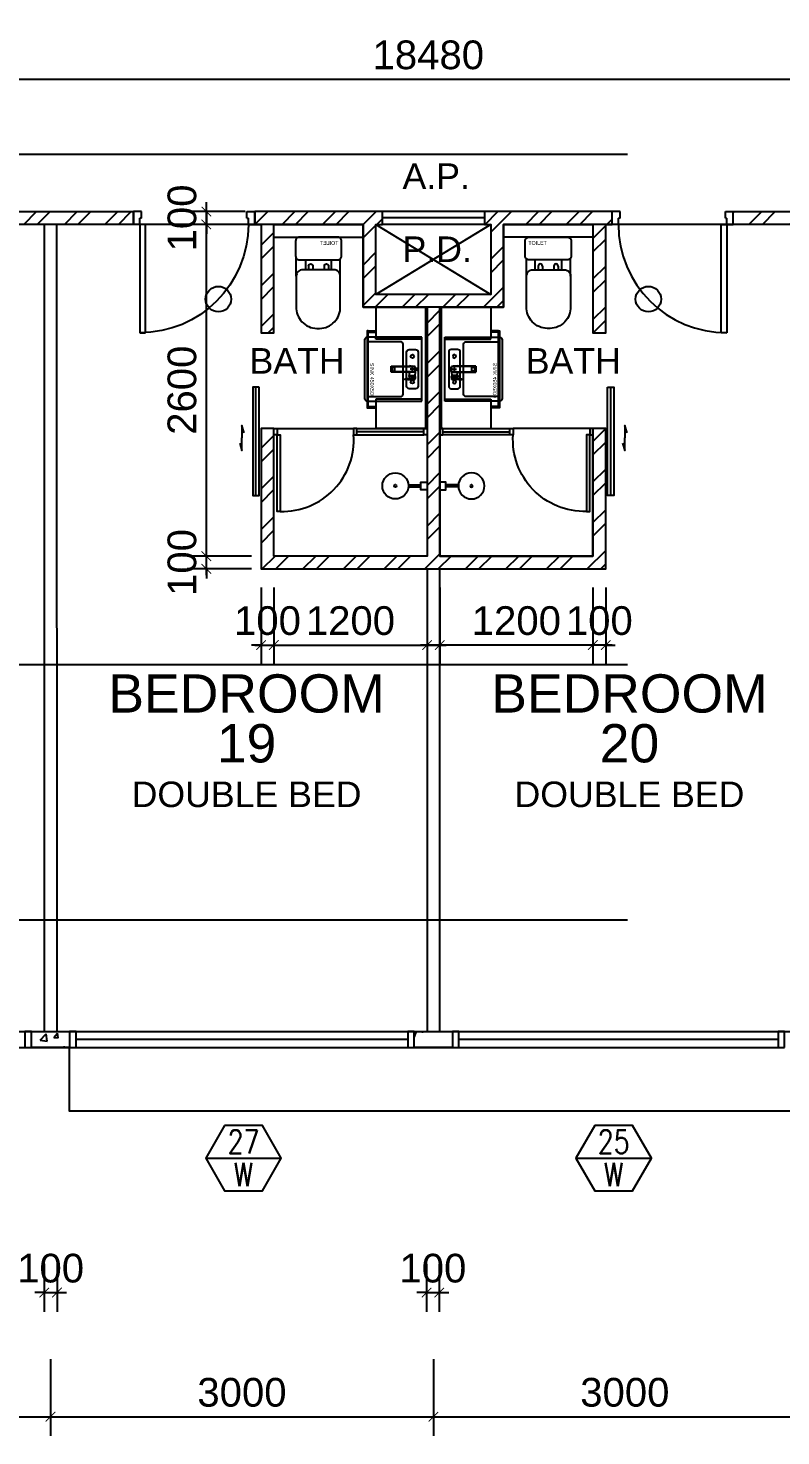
# Model space of a CAD drawing. Header units: millimetres. Extents: x 1500 to 71987, y 7230 to 49618.
# Drawn here: x 30825 to 36722, y 16955 to 27988 of the extents above; entities that cross this region are included whole.
import ezdxf
from ezdxf.enums import TextEntityAlignment as Align

# ---------------------------------------------------------------- set-up
doc = ezdxf.new("R2010")
doc.units = ezdxf.units.MM
doc.header["$MEASUREMENT"] = 0
doc.linetypes.add('CENTERX2', pattern=[101.6, 63.5, -12.7, 12.7, -12.7])
doc.layers.get('0').update_dxf_attribs({"color": 8})
doc.layers.get('Defpoints').update_dxf_attribs({"color": 8})
doc.layers.add('00-NONPLOT', color=8, linetype='Continuous', plot=False)
doc.layers.add('LP-Nonplot', color=8, linetype='Continuous', plot=False)
for name, color, linetype in [('Architectural Features', 8, 'Continuous'), ('Default', 8, 'Continuous'), ('Door', 8, 'Continuous'), ('Dry Wall', 8, 'Continuous'), ('FSD', 8, 'Continuous'), ('GBP A.P.', 8, 'Continuous'), ('GBP Dim', 8, 'Continuous'), ('GBP Text 200', 8, 'Continuous'), ('GBP Text 250', 8, 'Continuous'), ('grid', 8, 'CENTERX2'), ('hatch', 8, 'Continuous'), ('LP-Sanitary', 8, 'Continuous'), ('LP-Sanitary2', 8, 'Continuous'), ('LP-WC', 8, 'Continuous'), ('PD', 8, 'Continuous'), ('PD DOOR', 8, 'Continuous'), ('TEXT', 8, 'Continuous'), ('TEXT Ref', 8, 'Continuous'), ('WALL-NEW', 8, 'Continuous'), ('WINDOW', 8, 'Continuous'), ('Window Mark', 8, 'Continuous'), ('WINDOW-MULLION', 8, 'Continuous'), ('zzz-room mix', 8, 'Continuous')]:
    doc.layers.add(name, color=color, linetype=linetype)
doc.layers.add('LP-Furn built-in', color=8, linetype='Continuous', lineweight=0)
doc.styles.add('BH', font='arial.ttf')
doc.styles.add('ROMANS', font='romans.shx')
doc.dimstyles.new('200 GBP', dxfattribs={"dimscale": 1.5, "dimtxt": 150, "dimasz": 50, "dimexe": 100, "dimexo": 50, "dimgap": 50, "dimtad": 1, "dimdec": 0, "dimzin": 0, "dimdsep": 46, "dimtxsty": 'BH', "dimblk": 'ARCHTICK', "dimcen": 0.09, "dimdle": 100, "dimclrd": 9, "dimclre": 9, "dimclrt": 1, "dimadec": 0, "dimazin": 0, "dimtfac": 1, "dimtdec": 0, "dimtix": 1, "dimtmove": 2, "dimatfit": 3, "dimldrblk": 'ARCHTICK', "dimfxl": 300, "dimfxlon": 1, "dimtolj": 1, "dimtzin": 0, "dimarcsym": 0})
pattern_1 = [(50, (323672.64, -85897.1), (430.3561, -37.6513), [45, -495]), (355, (323672.64, -85897.1), (-83.2508, 451.3153), [36, -396]), (100.4514, (323708.5, -85900.22), (347.10563, 413.6637), [38.2441, -420.68527]), (46.1842, (323672.64, -85777.1), (640.3446, -99.3114), [67.5, -742.5]), (96.6356, (323726, -85785.36), (560.7976, 584.4707), [57.3662, -631.0278]), (351.1842, (323672.64, -85777.1), (560.7972, 584.4712), [54, -594]), (21, (323732.64, -85807.1), (358.14423, -241.57133), [45, -495]), (326, (323732.64, -85807.1), (145.9892, 435.09), [36, -396]), (71.4514, (323762.5, -85827.2), (504.1336, 193.5183), [38.2441, -420.68527]), (37.5, (323672.64, -85897.09), (7.29591, 199.73631), [0, -391.2, 0, -402, 0, -397.5]), (7.5, (323672.64, -85897.09), (157.84172, 236.64703), [0, -229.2, 0, -382.2, 0, -151.5]), (327.5, (323538.84, -85897.09), (320.29346, -13.53292), [0, -150, 0, -468, 0, -621]), (317.5, (323478.84, -85897.1), (349.9117, 60.063), [0, -195, 0, -310.8, 0, -441])]

# ---------------------------------------------------------------- blocks, each defined once
blk = doc.blocks.new('Door 850')
for p, q in [((38291, 34987), (38291, 35837)), ((38291, 35837), (38336, 35837)), ((38336, 35837), (38336, 34987)), ((38241, 34987), (38241, 34912)), ((38291, 34987), (38241, 34987)), ((38291, 34987), (38291, 34937)), ((38336, 34987), (38291, 34987)), ((39141, 34987), (39141, 34937)), ((39141, 34987), (39191, 34987)), ((39191, 34987), (39191, 34912)), ((38241, 34912), (38241, 34887)), ((38303, 34887), (38241, 34887)), ((38303, 34937), (38291, 34937)), ((38303, 34937), (38303, 34887)), ((39128, 34937), (39141, 34937)), ((39128, 34937), (39128, 34887)), ((39128, 34887), (39191, 34887)), ((39191, 34912), (39191, 34887))]:
    blk.add_line(p, q)
blk.add_arc((38291, 34987), 850, 360, 89.9977)
blk = doc.blocks.new('pln_toilet')
for p, q in [((-170, -306), (-170, -172)), ((175, -306), (175, -165)), ((-78, -227), (-78, -256)), ((-45, -227), (-45, -256)), ((45, -227), (45, -256)), ((78, -227), (78, -256))]:
    blk.add_line(p, q)
for points in [[(180, -30), (180, -149, -0.414214), (150, -179), (-150, -179, -0.414214), (-180, -149), (-180, -30, -0.414214), (-150, 0), (150, 0, -0.414214)], [(175, -306), (175, -545, -0.424695), (14, -715), (-8, -715, -0.423698), (-170, -545), (-170, -306, -0.414214), (-120, -256), (125, -256, -0.414214)]]:
    blk.add_lwpolyline(points, format="xyb", close=True)
for points in [[(-102, -256), (-102, -179)], [(103, -179), (103, -256)]]:
    blk.add_lwpolyline(points)
for centre in [(-62, -227), (61, -227)]:
    blk.add_arc(centre, 16.6, 0, 180)
at = {"layer": '00-NONPLOT', "insert": (-156, -31), "char_height": 30, "width": 702.89, "attachment_point": 1}
blk.add_mtext('TOILET', dxfattribs=at)
blk = doc.blocks.new('SEANNOT_GROUP2')
at = {"layer": 'Default'}
blk.add_line((82, 351), (82, 318), dxfattribs=at)
blk = doc.blocks.new('SEANNOT_GROUP3')
at = {"layer": 'Default'}
blk.add_line((100, 335), (64, 335), dxfattribs=at)
blk = doc.blocks.new('ghtfdgd')
at = {"layer": 'LP-Sanitary'}
for p, q in [((79214, -115040), (79218, -114995)), ((79217, -115028), (79214, -115040)), ((79217, -115040), (79214, -115040)), ((79216, -115019), (79216, -115006)), ((79216, -115006), (79217, -115006)), ((79220, -114995), (79217, -115028)), ((79217, -115184), (79217, -115028)), ((79220, -114995), (79218, -114995)), ((79219, -115183), (79220, -114995)), ((79261, -114995), (79220, -114995)), ((79231, -114979), (79250, -114979)), ((79231, -114994), (79231, -114980)), ((79250, -114994), (79231, -114994)), ((79239, -114994), (79239, -114995)), ((79242, -114995), (79242, -114994)), ((79251, -114980), (79251, -114994)), ((79263, -114995), (79261, -114995)), ((79261, -114995), (79262, -115183)), ((79264, -115028), (79261, -114995)), ((79263, -114995), (79289, -114997)), ((79263, -114995), (79267, -115040)), ((79264, -115028), (79267, -115040)), ((79264, -115028), (79264, -115184)), ((79267, -115040), (79264, -115040)), ((79289, -115038), (79267, -115040)), ((79289, -115038), (79289, -114997)), ((79291, -115009), (79291, -115001)), ((79291, -115010), (79291, -115009)), ((79311, -115018), (79291, -115010)), ((79291, -115044), (79291, -115010)), ((79291, -115010), (79291, -115010)), ((79291, -115010), (79310, -115019)), ((79291, -115010), (79291, -115010)), ((79291, -115010), (79291, -115010)), ((79291, -115010), (79291, -115044)), ((79291, -115044), (79310, -115036)), ((79291, -115045), (79311, -115037)), ((79291, -115045), (79291, -115044)), ((79310, -115019), (79311, -115019)), ((79310, -115036), (79311, -115036)), ((79311, -115018), (79315, -115009)), ((79311, -115019), (79311, -115027)), ((79311, -115036), (79311, -115027)), ((79315, -115011), (79314, -115020)), ((79314, -115020), (79314, -115020)), ((79317, -115050), (79314, -115020)), ((79314, -115029), (79314, -115021)), ((79314, -115021), (79317, -115051)), ((79314, -115029), (79314, -115037)), ((79314, -115037), (79317, -115075)), ((79314, -115037), (79317, -115076)), ((79315, -115011), (79317, -115050)), ((79318, -115050), (79316, -115011)), ((79317, -115003), (79319, -114997)), ((79319, -115045), (79317, -115003)), ((79317, -115050), (79317, -115050)), ((79317, -115051), (79317, -115063)), ((79317, -115075), (79317, -115063)), ((79319, -115051), (79318, -115050)), ((79318, -115052), (79319, -115052)), ((79318, -115063), (79318, -115052)), ((79318, -115063), (79318, -115075)), ((79319, -114997), (79319, -114997)), ((79319, -114997), (79319, -114998)), ((79319, -114998), (79319, -114997)), ((79319, -114998), (79319, -115045)), ((79319, -115045), (79319, -115051)), ((79319, -115075), (79319, -115052)), ((79320, -115045), (79320, -114998)), ((79320, -115052), (79320, -115045)), ((79320, -115052), (79320, -115074)), ((79320, -115052), (79320, -115052)), ((79225, -115155), (79225, -115173)), ((79255, -115154), (79226, -115154)), ((79255, -115154), (79226, -115154)), ((79226, -115174), (79255, -115174)), ((79256, -115173), (79256, -115155)), ((79318, -115075), (79319, -115075)), ((79318, -115076), (79319, -115075)), ((79320, -115074), (79320, -115075)), ((79219, -115183), (79217, -115184)), ((79217, -115184), (79264, -115184)), ((79262, -115183), (79219, -115183)), ((79262, -115183), (79264, -115184))]:
    blk.add_line(p, q, dxfattribs=at)
for centre, radius, start, end in [((79241, -115019), 25, 180, 185.7425), ((79231, -114980), 0.5, 90, 180), ((79231, -114994), 0.5, 180, 270), ((79250, -114980), 0.5, 0, 90), ((79250, -114994), 0.5, 270, 0), ((79280, -115017), 20, 56.8024, 65.1654), ((79280, -115017), 20, 294.8346, 301.6128), ((79530, -115308), 390, 125.9264, 127.8836), ((79511, -115283), 358, 125.8498, 127.9825), ((79291, -115001), 0.2, 127.8526, 180), ((79227, -108854), 6156, 270.5945, 270.8156), ((79234, -109870), 5140, 270.6358, 270.8997), ((79288, -115010), 2.67, 3.1953, 9.3367), ((79291, -115045), 0.2, 180.014, 293.047), ((79302, -114993), 0.28, 69.6864, 135.2011), ((79320, -114997), 23.1, 247.1252, 247.4995), ((79339, -115104), 73.6, 112.7571, 112.8748), ((79312, -115021), 1.23, 6.0946, 11.5159), ((79309, -115037), 4.84, 5.245, 7.1928), ((79311, -115037), 2.83, 5.6454, 8.8147), ((79314, -115009), 0.822, 12.8215, 37.3786), ((79315, -115011), 2.53, 77.4972, 90.7881), ((79315, -115009), 0.509, 38.0096, 78.4052), ((84763, -116562), 5665, 164.0221, 164.0885), ((79314, -115010), 2.18, 358.6743, 36.2852), ((79318, -115051), 0.54, 62.2217, 149.6873), ((79305, -115051), 11.9, 359.6229, 2.1624), ((79317, -115050), 0.738, 359.2113, 2.9985), ((79316, -115050), 2.38, 342.3129, 353.972), ((79318, -114998), 0.689, 55.9542, 80.1325), ((79319, -114998), 0.8, 0.0065, 61.4767), ((79319, -115052), 0.688, 1.5121, 63.734), ((79313, -115075), 4.12, 356.1198, 1.3814), ((79318, -115075), 0.494, 177.6992, 295.8531), ((79319, -115075), 0.938, 181.0891, 220.2205), ((79319, -115075), 0.786, 294.1963, 0.4917)]:
    blk.add_arc(centre, radius, start, end, dxfattribs=at)
for centre, major_axis, ratio, start_param, end_param in [((79291, -115001), (0.123, -0.158), 0.834595, 2.099205, 3.141593), ((79291, -115001), (0.123, -0.158), 0.834595, 3.141593, 3.165459), ((79291, -115001), (0.2, 0), 0.870233, 1.308042, 3.141593), ((79291, -115009), (0.2, 0), 0.870251, 1.333095, 3.141593), ((79291, -115010), (0.077, 0.836), 0.04975, 4.217846, 5.325586), ((79291, -115010), (0.2, 0), 0.5, 3.141593, 4.712389), ((79291, -115044), (-0.077, 0.836), 0.04975, 2.065339, 3.17308), ((79291, -115044), (0.2, 0), 0.5, 3.141593, 4.712389), ((79302, -114993), (0.117, -0.162), 0.844851, 2.109561, 3.167674), ((79310, -115018), (-0.311, -0.737), 0.21898, 1.092037, 2.210933), ((79310, -115036), (-0.311, 0.737), 0.21898, 2.049556, 3.141593), ((79311, -115018), (-0.309, -0.738), 0.217421, 1.09135, 2.210755), ((79311, -115036), (-0.309, 0.738), 0.217421, 2.050243, 3.169648), ((79310, -115036), (-0.311, 0.737), 0.21898, 3.141593, 3.168451), ((79314, -115021), (-0.782, -0.167), 0.921627, 5.682069, 6.099643), ((79314, -115037), (0.793, 0.106), 0.789486, 3.026004, 3.133916), ((79314, -115021), (-0.794, -0.099), 0.898005, 5.760928, 6.175764), ((79314, -115037), (0.796, 0.077), 0.827125, 3.057559, 3.141593), ((79315, -115010), (0.173, 0.708), 0.018166, 0.444134, 0.918054), ((79315, -115010), (0.412, 0.321), 0.549065, 0.513637, 1.195391), ((79316, -115011), (-0.499, -0.026), 0.868619, 4.118709, 5.82428), ((79317, -115004), (0.961, -0.275), 0.902908, 1.271288, 1.565184), ((79318, -115051), (-0.5, -0.016), 0.857677, 4.139605, 5.842177), ((79318, -115051), (-0.5, -0.02), 0.273668, 4.356492, 6.23412), ((79318, -115063), (-0.5, 0), 0.5, 0.054498, 1.448623), ((79318, -114998), (-0.211, -0.772), 0.117484, 2.694436, 3.141054), ((79318, -114998), (-0.382, -0.703), 0.237912, 2.705017, 3.14394), ((79319, -114998), (-0.8, 0), 0.876594, 3.141494, 4.164132), ((79319, -114998), (-0.382, -0.703), 0.237912, 2.705017, 3.141091), ((79319, -115045), (-0.8, 0), 0.876594, 3.141494, 4.164132), ((79226, -115155), (1, 0), 0.890286, 1.570796, 3.141593), ((79226, -115155), (-1, 0), 0.992546, 4.712389, 6.283185), ((79226, -115173), (1, 0), 0.992546, 3.141593, 4.712389), ((79255, -115155), (1, 0), 0.890286, 0, 1.570796), ((79255, -115155), (-1, 0), 0.992546, 3.141593, 4.712389), ((79255, -115173), (1, 0), 0.992546, 4.712389, 6.283185), ((79318, -115075), (-0.494, 0.079), 0.969108, 0.192451, 2.070079)]:
    blk.add_ellipse(centre, major_axis=major_axis, ratio=ratio, start_param=start_param, end_param=end_param, dxfattribs=at)
for points, knots in [([(79291, -115001), (79291, -115001), (79291, -115001), (79291, -115001), (79291, -115001), (79291, -115001), (79291, -115002), (79291, -115003), (79291, -115004), (79291, -115005), (79291, -115006), (79291, -115008), (79291, -115009)], [0, 0, 0, 0, 0.02306, 0.02306, 0.02306, 0.115301, 0.115301, 0.115301, 0.484264, 0.484264, 0.484264, 1, 1, 1, 1]), ([(79291, -115010), (79291, -115010), (79291, -115010), (79291, -115010), (79291, -115010), (79291, -115010)], [0, 0, 0, 0, 0.5, 0.5, 1, 1, 1, 1]), ([(79302, -114993), (79302, -114993), (79302, -114993), (79303, -114993), (79305, -114994), (79308, -114994), (79310, -114995), (79313, -114996), (79316, -114997), (79319, -114997)], [0, 0, 0, 0, 0.051688, 0.051688, 0.051688, 0.494848, 0.494848, 0.494848, 1, 1, 1, 1]), ([(79314, -115020), (79314, -115020), (79313, -115020), (79313, -115020), (79313, -115019), (79313, -115019), (79312, -115019), (79312, -115018), (79311, -115018), (79311, -115018)], [0, 0, 0, 0, 0.25, 0.25, 0.5, 0.5, 0.75, 0.75, 1, 1, 1, 1]), ([(79311, -115019), (79311, -115019), (79311, -115019), (79312, -115019), (79312, -115020), (79313, -115020), (79313, -115020), (79313, -115021), (79313, -115021), (79313, -115021)], [0, 0, 0, 0, 0.25, 0.25, 0.5, 0.5, 0.75, 0.75, 1, 1, 1, 1]), ([(79311, -115036), (79311, -115036), (79311, -115036), (79312, -115036), (79312, -115036), (79313, -115036), (79313, -115036), (79313, -115036), (79313, -115037), (79313, -115037)], [0, 0, 0, 0, 0.25, 0.25, 0.5, 0.5, 0.75, 0.75, 1, 1, 1, 1]), ([(79311, -115037), (79311, -115036), (79311, -115036), (79312, -115036), (79312, -115036), (79312, -115036), (79313, -115036), (79313, -115036), (79313, -115036), (79313, -115036), (79313, -115036), (79313, -115037), (79313, -115037), (79313, -115037)], [0, 0, 0, 0, 0.124812, 0.2213171, 0.3092796, 0.3899271, 0.4711589, 0.5451559, 0.6166529, 0.6889172, 0.7974179, 0.8896188, 0.9816515, 0.9816515, 0.9816515, 0.9816515]), ([(79317, -115003), (79317, -115003), (79317, -115003), (79317, -115004), (79317, -115005), (79316, -115006), (79316, -115007), (79316, -115008), (79315, -115008), (79315, -115009)], [0, 0, 0, 0, 0.131954, 0.131954, 0.131954, 0.659772, 0.659772, 0.659772, 1, 1, 1, 1]), ([(79315, -115009), (79315, -115009), (79315, -115009), (79315, -115009), (79315, -115009), (79315, -115009), (79315, -115009), (79315, -115009)], [0, 0, 0, 0, 0.25, 0.25, 0.5, 0.5, 1, 1, 1, 1]), ([(79315, -115009), (79315, -115009), (79315, -115009), (79315, -115009), (79315, -115009), (79315, -115009)], [0, 0, 0, 0, 0.5, 0.5, 1, 1, 1, 1]), ([(79315, -115009), (79315, -115009), (79315, -115009), (79315, -115010), (79315, -115010), (79315, -115010), (79315, -115010), (79315, -115010), (79315, -115010), (79315, -115010), (79315, -115010), (79315, -115011), (79315, -115011), (79315, -115011)], [0, 0, 0, 0, 0.125, 0.125, 0.25, 0.25, 0.375, 0.375, 0.5, 0.5, 0.75, 0.75, 1, 1, 1, 1]), ([(79319, -114997), (79319, -114998), (79319, -114998), (79319, -114998), (79318, -114999), (79318, -115000), (79318, -115001), (79317, -115002), (79317, -115002), (79317, -115003)], [0, 0, 0, 0, 0.095324, 0.095324, 0.095324, 0.707603, 0.707603, 0.707603, 1, 1, 1, 1]), ([(79317, -115050), (79317, -115050), (79317, -115051), (79317, -115051), (79317, -115051), (79317, -115051), (79317, -115051), (79317, -115051)], [0, 0, 0, 0, 0.25, 0.25, 0.5, 0.5, 1, 1, 1, 1]), ([(79317, -115051), (79317, -115051), (79317, -115052), (79317, -115052), (79318, -115052), (79318, -115052)], [0, 0, 0, 0, 0.5, 0.5, 1, 1, 1, 1]), ([(79318, -115052), (79318, -115052), (79318, -115052), (79318, -115051), (79318, -115051), (79318, -115051), (79318, -115051), (79318, -115051), (79318, -115051), (79318, -115051)], [0, 0, 0, 0, 0.25, 0.25, 0.5, 0.5, 0.75, 0.75, 1, 1, 1, 1]), ([(79319, -115051), (79319, -115051), (79319, -115051), (79319, -115051), (79319, -115051), (79319, -115051), (79319, -115051), (79319, -115051), (79319, -115051), (79319, -115051), (79319, -115051), (79319, -115051), (79319, -115051), (79319, -115051), (79319, -115051), (79319, -115052), (79319, -115052), (79319, -115052), (79319, -115052), (79319, -115052), (79319, -115052), (79319, -115052), (79319, -115052), (79319, -115052), (79319, -115052), (79319, -115052), (79319, -115052), (79319, -115052), (79319, -115052), (79319, -115052), (79319, -115052)], [0, 0, 0, 0, 0.000034, 0.000034, 0.000034, 0.03445, 0.03445, 0.03445, 0.175251, 0.175251, 0.175251, 0.317196, 0.317196, 0.317196, 0.479622, 0.479622, 0.479622, 0.662074, 0.662074, 0.662074, 0.829132, 0.829132, 0.829132, 0.958486, 0.958486, 0.958486, 0.999966, 0.999966, 0.999966, 1, 1, 1, 1]), ([(79320, -115052), (79320, -115052), (79320, -115052), (79320, -115052), (79320, -115052), (79319, -115052), (79319, -115052), (79319, -115052), (79319, -115052), (79319, -115052)], [0, 0, 0, 0, 0.25, 0.25, 0.5, 0.5, 0.75, 0.75, 1, 1, 1, 1]), ([(79317, -115075), (79317, -115075), (79317, -115075), (79317, -115075), (79318, -115075), (79318, -115075)], [0, 0, 0, 0, 0.5, 0.5, 1, 1, 1, 1]), ([(79320, -115074), (79320, -115074), (79320, -115075), (79320, -115075), (79320, -115075), (79319, -115075), (79319, -115075), (79319, -115075), (79319, -115075), (79319, -115075)], [0, 0, 0, 0, 0.25, 0.25, 0.5, 0.5, 0.75, 0.75, 1, 1, 1, 1]), ([(79319, -115075), (79319, -115075), (79319, -115075), (79319, -115075), (79319, -115075), (79319, -115075), (79319, -115075), (79319, -115075), (79319, -115075), (79319, -115075), (79319, -115075), (79319, -115075), (79319, -115075), (79319, -115075), (79319, -115075), (79319, -115075), (79319, -115075), (79319, -115075), (79319, -115075)], [0.3296223, 0.3296223, 0.3296223, 0.3296223, 0.4796217, 0.4796217, 0.4796217, 0.6620737, 0.6620737, 0.6620737, 0.829132, 0.829132, 0.829132, 0.9584856, 0.9584856, 0.9584856, 0.9999655, 0.9999655, 0.9999655, 1, 1, 1, 1])]:
    blk.add_open_spline(points, degree=3, knots=knots, dxfattribs=at)
for points, degree in [([(79302, -114993), (79302, -114993), (79302, -114993), (79302, -114993)], 3), ([(79319, -114997), (79316, -114997), (79311, -114995), (79302, -114993)], 3), ([(79314, -115029), (79313, -115028), (79313, -115028), (79312, -115027), (79311, -115027), (79311, -115027)], 5), ([(79318, -115076), (79318, -115076), (79318, -115076), (79318, -115076)], 3)]:
    blk.add_open_spline(points, degree=degree, dxfattribs=at)
at = {"layer": 'LP-Nonplot'}
for name in ['SEANNOT_GROUP3', 'SEANNOT_GROUP2']:
    blk.add_blockref(name, (79159, -115352), dxfattribs=at)
blk = doc.blocks.new('SINK')
at = {"layer": '00-NONPLOT'}
for p, q in [((-75422, -44774), (-75422, -45134)), ((-74952, -44774), (-74952, -45134)), ((-75422, -45134), (-75437, -45134)), ((-74952, -45134), (-74937, -45134))]:
    blk.add_line(p, q, dxfattribs=at)
blk.add_lwpolyline([(-75321, -44804), (-75054, -44804, -0.414214), (-75034, -44824), (-75034, -44874, -0.414214), (-75054, -44894), (-75321, -44894, -0.414214), (-75341, -44874), (-75341, -44824, -0.414214)], format="xyb", close=True, dxfattribs=at)
for centre in [(-75288, -44849), (-75087, -44849)]:
    blk.add_circle(centre, 13.4, dxfattribs=at)
at = {"layer": 'LP-Sanitary'}
blk.add_line((-74937, -44774), (-75437, -44774), dxfattribs=at)
blk.add_lwpolyline([(-75437, -44774), (-75437, -45203, 0.414214), (-75417, -45223), (-74957, -45223, 0.414214), (-74937, -45203), (-74937, -44774)], format="xyb", dxfattribs=at)
blk.add_lwpolyline([(-75402, -44941), (-75402, -45183, 0.414117), (-75382, -45203), (-74992, -45203, 0.41431), (-74972, -45183), (-74972, -44941, 0.414117), (-74992, -44921), (-75382, -44921, 0.41431)], format="xyb", close=True, dxfattribs=at)
at = {"layer": 'LP-Furn built-in'}
blk.add_blockref('ghtfdgd', (-154427, 70168), dxfattribs=at)
at = {"layer": '00-NONPLOT', "insert": (-75236, -45150), "char_height": 30, "width": 702.89, "attachment_point": 1, "rotation": 0}
blk.add_mtext('SINK 450X500', dxfattribs=at)
blk = doc.blocks.new('pln_sink 1100x380')
at = {"ltscale": 1000}
for p, q in [((0, 0), (400, 0)), ((400, 0), (400, -235)), ((460, -185), (400, -185)), ((460, -195), (400, -195)), ((400, -735), (400, -950)), ((460, -777), (400, -777)), ((460, -787), (400, -787)), ((0, -950), (400, -950))]:
    blk.add_line(p, q, dxfattribs=at)
for points in [[(10, -950), (10, 0), (0, 0), (0, -950), (10, -950)], [(10, 0), (10, -950), (0, -950), (0, 0), (10, 0)]]:
    blk.add_lwpolyline(points, dxfattribs=at)
at = {"ltscale": 200}
blk.add_lwpolyline([(460, -185), (468, -185), (468, -787), (460, -787)], close=True, dxfattribs=at)
at = {"layer": 'LP-Furn built-in', "extrusion": (0, 0, -1), "zscale": -1, "rotation": 270}
blk.add_blockref('SINK', (44734, -75672), dxfattribs=at)
blk = doc.blocks.new('pln_shower head')
at = {"ltscale": 100}
for points in [[(101, 9), (200, 9)], [(101, -6), (200, -6)]]:
    blk.add_lwpolyline(points, dxfattribs=at)
at = {"ltscale": 0.5}
blk.add_lwpolyline([(248, 30), (248, -30), (200, -30), (200, 30)], close=True, dxfattribs=at)
at = {"ltscale": 100}
blk.add_circle((0, 0), 102, dxfattribs=at)
at = {"layer": '00-NONPLOT'}
blk.add_circle((0, 0), 10, dxfattribs=at)
blk = doc.blocks.new('MISCWINDOWS')
blk.add_line((-4.04, 0), (4.04, 0))
blk.add_lwpolyline([(-2.02, 3.5), (-4.04, 0), (-2.02, -3.5), (2.02, -3.5), (4.04, 0), (2.02, 3.5)], close=True)
at = {"style": 'BH'}
for tag, p in [('MARK_NUMBER', (0, 1.75)), ('DWG_NUMBER', (0, -1.75))]:
    blk.add_attdef(tag, text='', height=2.5, dxfattribs=at).set_placement(p, align=Align.MIDDLE_CENTER)
blk = doc.blocks.new('A$C65CE4B9A')
at = {"layer": 'grid', "ltscale": 200}
for p, q in [((-66500, -8450), (0, -8450)), ((-66500, -12450), (0, -12450)), ((-66500, -14450), (0, -14450)), ((-66500, -15450), (0, -15450))]:
    blk.add_line(p, q, dxfattribs=at)
blk = doc.blocks.new('_ArchTick')
at = {"color": 0, "const_width": 0.1}
blk.add_lwpolyline([(0.5, 0.5), (-0.5, -0.5)], dxfattribs=at)
blk = doc.blocks.new('*D160')
at = {"layer": 'Defpoints', "color": 0, "transparency": 16777216}
for p in [(24720, 28150), (43200, 28150), (43200, 27587)]:
    blk.add_point(p, dxfattribs=at)
at = {"layer": 'GBP Dim', "color": 9, "lineweight": -2, "transparency": 16777216}
for p, q in [((24720, 28037), (24720, 27437)), ((43200, 28037), (43200, 27437)), ((24570, 27587), (43350, 27587))]:
    blk.add_line(p, q, dxfattribs=at)
at = {"layer": 'GBP Dim', "color": 9, "lineweight": -2, "transparency": 16777216, "xscale": 75, "yscale": 75, "zscale": 75, "rotation": 180}
blk.add_blockref('_ArchTick', (24720, 27587), dxfattribs=at)
at = {"layer": 'GBP Dim', "color": 9, "lineweight": -2, "transparency": 16777216, "xscale": 75, "yscale": 75, "zscale": 75}
blk.add_blockref('_ArchTick', (43200, 27587), dxfattribs=at)
at = {"layer": 'GBP Dim', "transparency": 16777216, "insert": (33960, 27777), "char_height": 225, "attachment_point": 5, "style": 'BH'}
blk.add_mtext('\\A1;18480', dxfattribs=at)
blk = doc.blocks.new('*D123')
at = {"layer": 'Defpoints', "color": 0, "transparency": 16777216}
for p in [(32650, 24871), (32750, 24871), (32750, 23153)]:
    blk.add_point(p, dxfattribs=at)
at = {"layer": 'GBP Dim', "color": 9, "lineweight": -2, "transparency": 16777216}
for p, q in [((32650, 23603), (32650, 23003)), ((32750, 23603), (32750, 23003)), ((32650, 23153), (32575, 23153)), ((32650, 23153), (32750, 23153)), ((32750, 23153), (32825, 23153))]:
    blk.add_line(p, q, dxfattribs=at)
at = {"layer": 'GBP Dim', "color": 9, "lineweight": -2, "transparency": 16777216, "xscale": 75, "yscale": 75, "zscale": 75}
blk.add_blockref('_ArchTick', (32650, 23153), dxfattribs=at)
at = {"layer": 'GBP Dim', "color": 9, "lineweight": -2, "transparency": 16777216, "xscale": 75, "yscale": 75, "zscale": 75, "rotation": 180}
blk.add_blockref('_ArchTick', (32750, 23153), dxfattribs=at)
at = {"layer": 'GBP Dim', "transparency": 16777216, "insert": (32700, 23343), "char_height": 225, "attachment_point": 5, "style": 'BH'}
blk.add_mtext('\\A1;100', dxfattribs=at)
blk = doc.blocks.new('*D124')
at = {"layer": 'Defpoints', "color": 0, "transparency": 16777216}
for p in [(32750, 24871), (33950, 24871), (33950, 23153)]:
    blk.add_point(p, dxfattribs=at)
at = {"layer": 'GBP Dim', "color": 9, "lineweight": -2, "transparency": 16777216}
for p, q in [((32750, 23603), (32750, 23003)), ((33950, 23603), (33950, 23003)), ((32600, 23153), (34100, 23153))]:
    blk.add_line(p, q, dxfattribs=at)
at = {"layer": 'GBP Dim', "color": 9, "lineweight": -2, "transparency": 16777216, "xscale": 75, "yscale": 75, "zscale": 75, "rotation": 180}
blk.add_blockref('_ArchTick', (32750, 23153), dxfattribs=at)
at = {"layer": 'GBP Dim', "color": 9, "lineweight": -2, "transparency": 16777216, "xscale": 75, "yscale": 75, "zscale": 75}
blk.add_blockref('_ArchTick', (33950, 23153), dxfattribs=at)
at = {"layer": 'GBP Dim', "transparency": 16777216, "insert": (33350, 23343), "char_height": 225, "attachment_point": 5, "style": 'BH'}
blk.add_mtext('\\A1;1200', dxfattribs=at)
blk = doc.blocks.new('*D125')
at = {"layer": 'Defpoints', "color": 0, "transparency": 16777216}
for p in [(35250, 24871), (35350, 24871), (35250, 23153)]:
    blk.add_point(p, dxfattribs=at)
at = {"layer": 'GBP Dim', "color": 9, "lineweight": -2, "transparency": 16777216}
for p, q in [((35250, 23603), (35250, 23003)), ((35350, 23603), (35350, 23003)), ((35250, 23153), (35175, 23153)), ((35350, 23153), (35250, 23153)), ((35350, 23153), (35425, 23153))]:
    blk.add_line(p, q, dxfattribs=at)
at = {"layer": 'GBP Dim', "color": 9, "lineweight": -2, "transparency": 16777216, "xscale": 75, "yscale": 75, "zscale": 75}
blk.add_blockref('_ArchTick', (35250, 23153), dxfattribs=at)
at = {"layer": 'GBP Dim', "color": 9, "lineweight": -2, "transparency": 16777216, "xscale": 75, "yscale": 75, "zscale": 75, "rotation": 180}
blk.add_blockref('_ArchTick', (35350, 23153), dxfattribs=at)
at = {"layer": 'GBP Dim', "transparency": 16777216, "insert": (35300, 23343), "char_height": 225, "attachment_point": 5, "style": 'BH'}
blk.add_mtext('\\A1;100', dxfattribs=at)
blk = doc.blocks.new('*D126')
at = {"layer": 'Defpoints', "color": 0, "transparency": 16777216}
for p in [(34050, 24871), (35250, 24871), (34050, 23153)]:
    blk.add_point(p, dxfattribs=at)
at = {"layer": 'GBP Dim', "color": 9, "lineweight": -2, "transparency": 16777216}
for p, q in [((34050, 23603), (34050, 23003)), ((35250, 23603), (35250, 23003)), ((35400, 23153), (33900, 23153))]:
    blk.add_line(p, q, dxfattribs=at)
at = {"layer": 'GBP Dim', "color": 9, "lineweight": -2, "transparency": 16777216, "xscale": 75, "yscale": 75, "zscale": 75, "rotation": 180}
blk.add_blockref('_ArchTick', (34050, 23153), dxfattribs=at)
at = {"layer": 'GBP Dim', "color": 9, "lineweight": -2, "transparency": 16777216, "xscale": 75, "yscale": 75, "zscale": 75}
blk.add_blockref('_ArchTick', (35250, 23153), dxfattribs=at)
at = {"layer": 'GBP Dim', "transparency": 16777216, "insert": (34650, 23343), "char_height": 225, "attachment_point": 5, "style": 'BH'}
blk.add_mtext('\\A1;1200', dxfattribs=at)
blk = doc.blocks.new('*D120')
at = {"layer": 'Defpoints', "color": 0, "transparency": 16777216}
for p in [(32221, 23850), (32650, 23850), (32650, 23750)]:
    blk.add_point(p, dxfattribs=at)
at = {"layer": 'GBP Dim', "color": 9, "lineweight": -2, "transparency": 16777216}
for p, q in [((32575, 23850), (32071, 23850)), ((32221, 23850), (32221, 23925)), ((32221, 23750), (32221, 23850)), ((32575, 23750), (32071, 23750)), ((32221, 23750), (32221, 23675))]:
    blk.add_line(p, q, dxfattribs=at)
at = {"layer": 'GBP Dim', "color": 9, "lineweight": -2, "transparency": 16777216, "xscale": 75, "yscale": 75, "zscale": 75}
for p, rotation in [((32221, 23850), 270), ((32221, 23750), 90)]:
    blk.add_blockref('_ArchTick', p, dxfattribs=dict(at, rotation=rotation))
at = {"layer": 'GBP Dim', "transparency": 16777216, "insert": (32031, 23800), "char_height": 225, "attachment_point": 5, "rotation": 90, "style": 'BH'}
blk.add_mtext('\\A1;100', dxfattribs=at)
blk = doc.blocks.new('*D121')
at = {"layer": 'Defpoints', "color": 0, "transparency": 16777216}
for p in [(32221, 26450), (32650, 26450), (32650, 23850)]:
    blk.add_point(p, dxfattribs=at)
at = {"layer": 'GBP Dim', "color": 9, "lineweight": -2, "transparency": 16777216}
for p, q in [((32221, 23700), (32221, 26600)), ((32575, 26450), (32071, 26450)), ((32575, 23850), (32071, 23850))]:
    blk.add_line(p, q, dxfattribs=at)
at = {"layer": 'GBP Dim', "color": 9, "lineweight": -2, "transparency": 16777216, "xscale": 75, "yscale": 75, "zscale": 75}
for p, rotation in [((32221, 26450), 90), ((32221, 23850), 270)]:
    blk.add_blockref('_ArchTick', p, dxfattribs=dict(at, rotation=rotation))
at = {"layer": 'GBP Dim', "transparency": 16777216, "insert": (32031, 25150), "char_height": 225, "attachment_point": 5, "rotation": 90, "style": 'BH'}
blk.add_mtext('\\A1;2600', dxfattribs=at)
blk = doc.blocks.new('*D122')
at = {"layer": 'Defpoints', "color": 0, "transparency": 16777216}
for p in [(32600, 26550), (32221, 26450), (32600, 26450)]:
    blk.add_point(p, dxfattribs=at)
at = {"layer": 'GBP Dim', "color": 9, "lineweight": -2, "transparency": 16777216}
for p, q in [((32221, 26550), (32221, 26625)), ((32525, 26550), (32071, 26550)), ((32221, 26550), (32221, 26450)), ((32525, 26450), (32071, 26450)), ((32221, 26450), (32221, 26375))]:
    blk.add_line(p, q, dxfattribs=at)
at = {"layer": 'GBP Dim', "color": 9, "lineweight": -2, "transparency": 16777216, "xscale": 75, "yscale": 75, "zscale": 75}
for p, rotation in [((32221, 26550), 270), ((32221, 26450), 90)]:
    blk.add_blockref('_ArchTick', p, dxfattribs=dict(at, rotation=rotation))
at = {"layer": 'GBP Dim', "transparency": 16777216, "insert": (32031, 26500), "char_height": 225, "attachment_point": 5, "rotation": 90, "style": 'BH'}
blk.add_mtext('\\A1;100', dxfattribs=at)
blk = doc.blocks.new('*D65')
at = {"layer": 'Defpoints', "color": 0, "transparency": 16777216}
for p in [(27899, 19778), (30999, 19128), (30999, 17105)]:
    blk.add_point(p, dxfattribs=at)
at = {"layer": 'GBP Dim', "color": 9, "lineweight": -2, "transparency": 16777216}
for p, q in [((27899, 17555), (27899, 16955)), ((30999, 17555), (30999, 16955)), ((27749, 17105), (31149, 17105))]:
    blk.add_line(p, q, dxfattribs=at)
at = {"layer": 'GBP Dim', "color": 9, "lineweight": -2, "transparency": 16777216, "xscale": 75, "yscale": 75, "zscale": 75, "rotation": 180}
blk.add_blockref('_ArchTick', (27899, 17105), dxfattribs=at)
at = {"layer": 'GBP Dim', "color": 9, "lineweight": -2, "transparency": 16777216, "xscale": 75, "yscale": 75, "zscale": 75}
blk.add_blockref('_ArchTick', (30999, 17105), dxfattribs=at)
at = {"layer": 'GBP Dim', "transparency": 16777216, "insert": (29449, 17295), "char_height": 225, "attachment_point": 5, "style": 'BH'}
blk.add_mtext('\\A1;3100', dxfattribs=at)
blk = doc.blocks.new('*D66')
at = {"layer": 'Defpoints', "color": 0, "transparency": 16777216}
for p in [(31000, 19128, 0), (34000, 19128, 0), (34000, 17105)]:
    blk.add_point(p, dxfattribs=at)
at = {"layer": 'GBP Dim', "color": 9, "lineweight": -2, "transparency": 16777216}
for p, q in [((31000, 17555), (31000, 16955)), ((34000, 17555), (34000, 16955)), ((30850, 17105), (34150, 17105))]:
    blk.add_line(p, q, dxfattribs=at)
at = {"layer": 'GBP Dim', "color": 9, "lineweight": -2, "transparency": 16777216, "xscale": 75, "yscale": 75, "zscale": 75, "rotation": 180}
blk.add_blockref('_ArchTick', (31000, 17105), dxfattribs=at)
at = {"layer": 'GBP Dim', "color": 9, "lineweight": -2, "transparency": 16777216, "xscale": 75, "yscale": 75, "zscale": 75}
blk.add_blockref('_ArchTick', (34000, 17105), dxfattribs=at)
at = {"layer": 'GBP Dim', "transparency": 16777216, "insert": (32500, 17295), "char_height": 225, "attachment_point": 5, "style": 'BH'}
blk.add_mtext('\\A1;3000', dxfattribs=at)
blk = doc.blocks.new('*D67')
at = {"layer": 'Defpoints', "color": 0, "transparency": 16777216}
for p in [(34000, 19128, 0), (37000, 19128, 0), (37000, 17105)]:
    blk.add_point(p, dxfattribs=at)
at = {"layer": 'GBP Dim', "color": 9, "lineweight": -2, "transparency": 16777216}
for p, q in [((34000, 17555), (34000, 16955)), ((37000, 17555), (37000, 16955)), ((33850, 17105), (37150, 17105))]:
    blk.add_line(p, q, dxfattribs=at)
at = {"layer": 'GBP Dim', "color": 9, "lineweight": -2, "transparency": 16777216, "xscale": 75, "yscale": 75, "zscale": 75, "rotation": 180}
blk.add_blockref('_ArchTick', (34000, 17105), dxfattribs=at)
at = {"layer": 'GBP Dim', "color": 9, "lineweight": -2, "transparency": 16777216, "xscale": 75, "yscale": 75, "zscale": 75}
blk.add_blockref('_ArchTick', (37000, 17105), dxfattribs=at)
at = {"layer": 'GBP Dim', "transparency": 16777216, "insert": (35500, 17295), "char_height": 225, "attachment_point": 5, "style": 'BH'}
blk.add_mtext('\\A1;3000', dxfattribs=at)
blk = doc.blocks.new('*D48')
at = {"layer": 'Defpoints', "color": 0, "transparency": 16777216}
for p in [(33946, 19106, 0), (34046, 19127), (34046, 18078)]:
    blk.add_point(p, dxfattribs=at)
at = {"layer": 'GBP Dim', "color": 9, "lineweight": -2, "transparency": 16777216}
for p, q in [((33946, 18303), (33946, 17928)), ((34046, 18303), (34046, 17928)), ((33946, 18078), (33871, 18078)), ((33946, 18078), (34046, 18078)), ((34046, 18078), (34121, 18078))]:
    blk.add_line(p, q, dxfattribs=at)
at = {"layer": 'GBP Dim', "color": 9, "lineweight": -2, "transparency": 16777216, "xscale": 75, "yscale": 75, "zscale": 75}
blk.add_blockref('_ArchTick', (33946, 18078), dxfattribs=at)
at = {"layer": 'GBP Dim', "color": 9, "lineweight": -2, "transparency": 16777216, "xscale": 75, "yscale": 75, "zscale": 75, "rotation": 180}
blk.add_blockref('_ArchTick', (34046, 18078), dxfattribs=at)
at = {"layer": 'GBP Dim', "transparency": 16777216, "insert": (33996, 18268), "char_height": 225, "attachment_point": 5, "style": 'BH'}
blk.add_mtext('\\A1;100', dxfattribs=at)
blk = doc.blocks.new('*D49')
at = {"layer": 'Defpoints', "color": 0, "transparency": 16777216}
for p in [(30951, 19106, 0), (31051, 19127), (31051, 18078)]:
    blk.add_point(p, dxfattribs=at)
at = {"layer": 'GBP Dim', "color": 9, "lineweight": -2, "transparency": 16777216}
for p, q in [((30951, 18303), (30951, 17928)), ((31051, 18303), (31051, 17928)), ((30951, 18078), (30876, 18078)), ((30951, 18078), (31051, 18078)), ((31051, 18078), (31126, 18078))]:
    blk.add_line(p, q, dxfattribs=at)
at = {"layer": 'GBP Dim', "color": 9, "lineweight": -2, "transparency": 16777216, "xscale": 75, "yscale": 75, "zscale": 75}
blk.add_blockref('_ArchTick', (30951, 18078), dxfattribs=at)
at = {"layer": 'GBP Dim', "color": 9, "lineweight": -2, "transparency": 16777216, "xscale": 75, "yscale": 75, "zscale": 75, "rotation": 180}
blk.add_blockref('_ArchTick', (31051, 18078), dxfattribs=at)
at = {"layer": 'GBP Dim', "transparency": 16777216, "insert": (31001, 18268), "char_height": 225, "attachment_point": 5, "style": 'BH'}
blk.add_mtext('\\A1;100', dxfattribs=at)

msp = doc.modelspace()

# ---------------------------------------------------------------- hatches: boundary and pattern name
at = {"layer": 'hatch'}
h = msp.add_hatch(dxfattribs=at)
h.set_pattern_fill('ANSI32', color=256, scale=600, style=0)
h.set_pattern_definition([(45, (315972.66, -85797.17), (-159.09903, 159.09903), []), (45, (316078.72, -85797.17), (-159.09903, 159.09903), [])])
h.paths.add_polyline_path([(30350, 26550), (31650, 26550), (31650, 26450), (30350, 26450)])
h = msp.add_hatch(dxfattribs=at)
h.set_pattern_fill('ANSI32', color=256, scale=600, style=0)
h.paths.add_polyline_path([(32650, 26450), (32650, 25600), (32750, 25600), (32750, 26450), (33450, 26450), (33450, 25800), (33950, 25800), (33950, 23850), (32750, 23850), (32750, 24850), (32650, 24850), (32650, 23750), (35350, 23750), (35350, 24850), (35250, 24850), (35250, 23850), (34050, 23850), (34050, 25800), (34550, 25800), (34550, 26450), (35250, 26450), (35250, 25600), (35350, 25600), (35350, 26450), (35400, 26450), (35400, 26550), (34400, 26550), (34400, 26450), (34450, 26450), (34450, 25900), (33550, 25900), (33550, 26450), (33600, 26450), (33600, 26550), (32600, 26550), (32600, 26450)])
h = msp.add_hatch(dxfattribs=at)
h.set_pattern_fill('ANSI32', color=256, scale=600, style=0)
h.set_pattern_definition([(45, (321972.65, -85797.18), (-159.09903, 159.09903), []), (45, (322078.72, -85797.18), (-159.09903, 159.09903), [])])
h.paths.add_polyline_path([(36350, 26550), (37650, 26550), (37650, 26450), (36350, 26450)])
h = msp.add_hatch(dxfattribs=at)
h.set_pattern_fill('AR-CONC', color=256, scale=60, style=0)
h.set_pattern_definition(pattern_1)
h.paths.add_polyline_path([(30850, 20125), (31150, 20125), (31150, 20000), (30850, 20000)])
h = msp.add_hatch(dxfattribs=at)
h.set_pattern_fill('AR-CONC', color=256, scale=60, style=0)
h.set_pattern_definition(pattern_1)
h.paths.add_polyline_path([(33850, 20125), (34150, 20125), (34150, 20000), (33850, 20000)])

# ---------------------------------------------------------------- linework, layer by layer
at = {"layer": 'Architectural Features', "ltscale": 50, "elevation": 0}
msp.add_lwpolyline([(39999.1, 20000.1), (39999.1, 19500.1), (31150, 19500), (31150, 20000)], dxfattribs=at)
at = {"layer": 'Door'}
for points in [[(32635, 25175), (32585, 25175), (32585, 24325), (32635, 24325)], [(35365, 25175), (35415, 25175), (35415, 24325), (35365, 24325)]]:
    msp.add_lwpolyline(points, close=True, dxfattribs=at)
for points in [[(32610, 24325), (32610, 25175)], [(35390, 24325), (35390, 25175)], [(32517.4, 24815.8), (32500.1, 24873.4), (32500.1, 24776.1)], [(35517.1, 24815.8), (35499.9, 24873.4), (35499.9, 24776.1)], [(32482.9, 24736.4), (32500.1, 24678.8), (32500.1, 24776.1)], [(35482.6, 24736.4), (35499.9, 24678.8), (35499.9, 24776.1)]]:
    msp.add_lwpolyline(points, dxfattribs=at)
at = {"layer": 'Dry Wall'}
msp.add_lwpolyline([(31050, 26450), (30950, 26450), (30950.9, 20125), (31050.9, 20125)], close=True, dxfattribs=at)
for points in [[(33950, 23749.9), (33950, 20125.1)], [(34050, 20125), (34050, 23749.9)]]:
    msp.add_lwpolyline(points, dxfattribs=at)
at = {"layer": 'FSD'}
for centre in [(32315.5, 25863.9), (35684.5, 25863.9)]:
    msp.add_circle(centre, 100, dxfattribs=at)
at = {"layer": 'LP-Furn built-in'}
for points in [[(32517.4, 24815.8), (32500.1, 24873.4), (32500.1, 24776.1)], [(35517.1, 24815.8), (35499.9, 24873.4), (35499.9, 24776.1)], [(32482.9, 24736.4), (32500.1, 24678.8), (32500.1, 24776.1)], [(35482.6, 24736.4), (35499.9, 24678.8), (35499.9, 24776.1)]]:
    msp.add_lwpolyline(points, dxfattribs=at)
at = {"layer": 'LP-Sanitary'}
msp.add_line((33400, 24850), (33950, 24850), dxfattribs=at)
for points in [[(32775, 24800), (32750, 24800), (32750, 24850), (32775, 24850)], [(35225, 24800), (35250, 24800), (35250, 24850), (35225, 24850)], [(32800, 24200), (32775, 24200), (32775, 24800), (32800, 24800)], [(35200, 24200), (35225, 24200), (35225, 24800), (35200, 24800)]]:
    msp.add_lwpolyline(points, close=True, dxfattribs=at)
for points in [[(33950, 24850), (33950, 23850), (32750, 23850), (32750, 24850)], [(32775, 24850), (33375, 24850)], [(33375, 24850), (33375, 24800), (33400, 24800), (33400, 24850), (33375, 24850)], [(33925.1, 24825), (33400, 24825)], [(33950, 24850), (33950, 24800), (33925, 24800), (33925, 24850), (33950, 24850)], [(34050, 24850), (34050, 23850), (35250, 23850), (35250, 24850)], [(34050, 24850), (34600, 24850)], [(34050, 24850), (34050, 24800), (34075, 24800), (34075, 24850), (34050, 24850)], [(34074.9, 24825), (34600, 24825)], [(34625, 24850), (34625, 24800), (34600, 24800), (34600, 24850), (34625, 24850)], [(35225, 24850), (34625, 24850)], [(33400, 24800), (33925, 24800)], [(34600, 24800), (34075, 24800)]]:
    msp.add_lwpolyline(points, dxfattribs=at)
for points in [[(32800, 24200.5, 0.4443861), (33375, 24800)], [(35200, 24200.5, -0.4443861), (34625, 24800)]]:
    msp.add_lwpolyline(points, format="xyb", dxfattribs=at)
at = {"layer": 'LP-WC'}
for points in [[(32750, 26350.1), (33450.7, 26350.1)], [(35250, 26350.1), (34549.3, 26350.1)]]:
    msp.add_lwpolyline(points, dxfattribs=at)
at = {"layer": 'PD'}
for points in [[(34400, 26550), (33600, 26550)], [(34400, 26450), (33600, 26450)]]:
    msp.add_lwpolyline(points, dxfattribs=at)
at = {"layer": 'PD', "ltscale": 20}
for points in [[(33550, 26450), (34450, 25900)], [(34450, 26450), (33550, 25900)]]:
    msp.add_lwpolyline(points, dxfattribs=at)
at = {"layer": 'PD DOOR'}
msp.add_lwpolyline([(34400, 26500.1), (33600, 26500)], dxfattribs=at)
at = {"layer": 'WALL-NEW'}
for points in [[(30350, 26550), (31650, 26550), (31650, 26450), (30350, 26450)], [(36350, 26550), (37650, 26550), (37650, 26450), (36350, 26450)]]:
    msp.add_lwpolyline(points, close=True, dxfattribs=at)
for points in [[(32650, 26450), (32650, 25600), (32750, 25600), (32750, 26450), (33450, 26450), (33450, 25800), (33950, 25800), (33950, 23850), (32750, 23850), (32750, 24850), (32650, 24850), (32650, 23750), (35350, 23750), (35350, 24850), (35250, 24850), (35250, 23850), (34050, 23850), (34050, 25800), (34550, 25800), (34550, 26450), (35250, 26450), (35250, 25600), (35350, 25600), (35350, 26450), (35400, 26450), (35400, 26550), (34400, 26550), (34400, 26450), (34450, 26450), (34450, 25900), (33550, 25900), (33550, 26450), (33600, 26450), (33600, 26550), (32600, 26550), (32600, 26450), (32650, 26450)], [(35250, 23850), (35250, 23850)]]:
    msp.add_lwpolyline(points, dxfattribs=at)
at = {"layer": 'WALL-NEW', "elevation": 0}
for points in [[(30850, 20125), (31150, 20125), (31150, 20000), (30850, 20000)], [(33850, 20125), (34150, 20125), (34150, 20000), (33850, 20000)]]:
    msp.add_lwpolyline(points, close=True, dxfattribs=at)
at = {"layer": 'WINDOW', "elevation": 0}
for points in [[(31200, 20125), (33800, 20125)], [(34200, 20125), (36700, 20125)], [(33800, 20062.5), (31200, 20062.5)], [(31200, 20000), (33800, 20000)], [(36700, 20062.5), (34200, 20062.5)], [(34200, 20000), (36700, 20000)]]:
    msp.add_lwpolyline(points, dxfattribs=at)
at = {"layer": 'WINDOW-MULLION', "ltscale": 100, "elevation": 0}
for points in [[(30850, 20000), (30850, 20125), (30800, 20125), (30800, 20000)], [(31200, 20000), (31200, 20125), (31150, 20125), (31150, 20000)], [(33850, 20000), (33850, 20125), (33800, 20125), (33800, 20000)], [(34200, 20000), (34200, 20125), (34150, 20125), (34150, 20000)], [(36750, 20000), (36750, 20125), (36700, 20125), (36700, 20000)]]:
    msp.add_lwpolyline(points, close=True, dxfattribs=at)
at = {"layer": 'zzz-room mix'}
msp.add_lwpolyline([(24400, 26450), (24400, 23300.1), (24900, 23300.1), (24900, 20125), (45750, 20125), (45750, 21000), (46050, 21000), (46050, 23750), (46050, 26450), (40550, 26450), (40550, 25800), (39450, 25800), (39450, 26450), (34550, 26450), (34550, 25800), (33450, 25800), (33450, 26450), (28450, 26450), (28450, 25699.6), (27350, 25699.6), (27350, 26450)], close=True, dxfattribs=at)

# ---------------------------------------------------------------- block references
at = {"layer": 'Door', "xscale": -1, "rotation": 180}
msp.add_blockref('Door 850', (-6590.6, 61436.6), dxfattribs=at)
at = {"layer": 'Door', "rotation": 180}
msp.add_blockref('Door 850', (74590.6, 61436.6), dxfattribs=at)
at = {"layer": 'LP-Sanitary', "rotation": 9.155388334729972e-05}
msp.add_blockref('pln_shower head', (33702, 24399.9), dxfattribs=at)
at = {"layer": 'LP-Sanitary', "xscale": -1, "rotation": 359.9999084461166}
msp.add_blockref('pln_shower head', (34297.9, 24399.9), dxfattribs=at)
at = {"layer": 'LP-Sanitary2', "xscale": -1}
for name, p in [('pln_toilet', (33100.3, 26350.1)), ('pln_sink 1100x380', (33950, 25800))]:
    msp.add_blockref(name, p, dxfattribs=at)
at = {"layer": 'LP-Sanitary2'}
for name, p in [('pln_toilet', (34899.7, 26350.1)), ('pln_sink 1100x380', (34050, 25800))]:
    msp.add_blockref(name, p, dxfattribs=at)
at = {"layer": 'TEXT Ref'}
msp.add_blockref('A$C65CE4B9A', (69000, 35450), dxfattribs=at)
at = {"layer": 'Window Mark'}
ref = msp.add_blockref('MISCWINDOWS', (32512.5, 19132.1, 0), dxfattribs=dict(at, xscale=73.25, yscale=73.25, zscale=73.25))
ref.add_attrib('MARK_NUMBER', '27', dxfattribs={"layer": '0', "height": 183.12, "style": 'ROMANS', "width": 0.8}).set_placement((32512.5, 19260.3, 0), align=Align.MIDDLE_CENTER)
ref.add_attrib('DWG_NUMBER', 'W', dxfattribs={"layer": '0', "height": 183.1, "style": 'ROMANS', "width": 0.8}).set_placement((32512.5, 19003.9, 0), align=Align.MIDDLE_CENTER)
ref = msp.add_blockref('MISCWINDOWS', (35412.5, 19132.1), dxfattribs=dict(at, xscale=73.25, yscale=73.25, zscale=73.25))
ref.add_attrib('MARK_NUMBER', '25', dxfattribs={"layer": '0', "height": 183.12, "style": 'ROMANS', "width": 0.8}).set_placement((35412.5, 19260.3), align=Align.MIDDLE_CENTER)
ref.add_attrib('DWG_NUMBER', 'W', dxfattribs={"layer": '0', "height": 183.1, "style": 'ROMANS', "width": 0.8}).set_placement((35412.5, 19003.9), align=Align.MIDDLE_CENTER)

# ---------------------------------------------------------------- texts
at = {"layer": 'GBP A.P.', "style": 'BH'}
msp.add_text('A.P.', height=200, rotation=0.00004, dxfattribs=at).set_placement((34022, 26727.8), align=Align.CENTER)
at = {"layer": 'GBP Text 200', "style": 'BH'}
for s, p in [('BATH', (32932.2, 25280.1)), ('BATH', (35096.3, 25280.1)), ('DOUBLE BED', (32536.1, 21883.1)), ('DOUBLE BED', (35536.1, 21883.1))]:
    msp.add_text(s, height=200, dxfattribs=at).set_placement(p, align=Align.CENTER)
at = {"layer": 'GBP Text 250', "style": 'BH'}
for s, p in [('BEDROOM', (32536.1, 22623.4)), ('BEDROOM', (35536.1, 22623.4)), ('19', (32536.1, 22233.1)), ('20', (35536.1, 22233.1))]:
    msp.add_text(s, height=300, dxfattribs=at).set_placement(p, align=Align.CENTER)
at = {"layer": 'TEXT', "style": 'BH'}
msp.add_text('P.D.', height=200, dxfattribs=at).set_placement((34029.9, 26155.2), align=Align.CENTER)

# ---------------------------------------------------------------- dimensions: what is measured, and where the dimension line sits
at = {"layer": 'GBP Dim'}
for base, p1, p2, override, picture, middle in [((43200, 27587.3), (24720, 28150.1), (43200, 28150.1), {"dimexe": 100, "dimdle": 100, "dimclrt": 256}, '*D160', (33960, 27777.2)), ((32750, 23152.7), (32650, 24870.6), (32750, 24870.6), {"dimclrt": 256}, '*D123', (32700, 23342.6)), ((33950, 23152.7), (32750, 24870.6), (33950, 24870.6), {"dimclrt": 256}, '*D124', (33350, 23342.6)), ((30999.4, 17105.1), (27899, 19777.8), (30999.4, 19127.6), {"dimclrt": 256, "dimfxl": 300, "dimfxlon": 1}, '*D65', (29449.2, 17295.1)), ((33999.9, 17105.1), (30999.9, 19127.6, 0), (33999.9, 19127.6, 0), {"dimclrt": 256, "dimfxl": 300, "dimfxlon": 1}, '*D66', (32499.9, 17295.1)), ((36999.9, 17105.1), (33999.9, 19127.6, 0), (36999.9, 19127.8, 0), {"dimclrt": 256, "dimfxl": 300, "dimfxlon": 1}, '*D67', (35499.9, 17295.1))]:
    dim = msp.add_linear_dim(base=base, p1=p1, p2=p2, dimstyle='200 GBP', override=override, dxfattribs=at)
    dim.commit()
    dim.dimension.update_dxf_attribs({"geometry": picture, "text_midpoint": middle})
for base, p1, p2, angle, picture, middle in [((32221, 26450), (32600, 26550), (32600, 26450), 90, '*D122', (32031.1, 26500)), ((32221, 26449.8), (32650, 23849.8), (32650, 26449.8), 90, '*D121', (32031.1, 25149.8)), ((34050, 23152.7), (35250, 24870.6), (34050, 24870.6), 180, '*D126', (34650, 23342.6)), ((35250, 23152.7), (35350, 24870.6), (35250, 24870.6), 180, '*D125', (35300, 23342.6)), ((32221, 23849.8), (32650, 23749.8), (32650, 23849.8), 90, '*D120', (32031.1, 23799.8))]:
    dim = msp.add_linear_dim(base=base, p1=p1, p2=p2, angle=angle, dimstyle='200 GBP', override={"dimclrt": 256}, dxfattribs=at)
    dim.commit()
    dim.dimension.update_dxf_attribs({"geometry": picture, "text_midpoint": middle})
for base, p1, p2, picture, middle in [((31050.9, 18077.6), (30950.9, 19105.9, 0), (31050.9, 19126.9), '*D49', (31000.9, 18267.5)), ((34046, 18077.6), (33946, 19105.9, 0), (34046, 19126.9), '*D48', (33996, 18267.5))]:
    dim = msp.add_linear_dim(base=base, p1=p1, p2=p2, dimstyle='200 GBP', override={"dimclrt": 256, "dimfxl": 150}, dxfattribs=at)
    dim.commit()
    dim.dimension.update_dxf_attribs({"geometry": picture, "text_midpoint": middle, "dimtype": 160})

doc.saveas('drawing.dxf')
